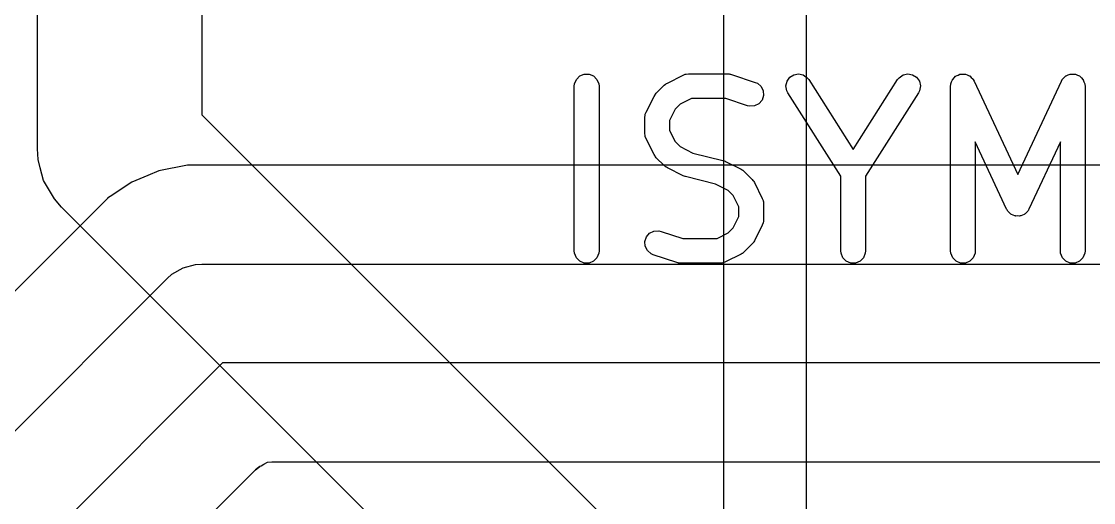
# Model space of a CAD drawing. Header units: inches. Extents: x 1.3 to 5.24, y -7.03 to -1.12.
# Drawn here: x 1.6891 to 1.9455, y -3.9232 to -3.8081 of the extents above; entities that cross this region are included whole.
import ezdxf

# ---------------------------------------------------------------- set-up
doc = ezdxf.new("R2010")
doc.units = ezdxf.units.IN
doc.header["$MEASUREMENT"] = 0
for name, color, linetype, true_color in [('F.Cu', 13, 'CONTINUOUS', 0xc83434), ('F.Silkscreen', 41, 'CONTINUOUS', 0xf2eda1), ('In1.Cu', 91, 'CONTINUOUS', 0x7fc87f), ('In2.Cu', 33, 'CONTINUOUS', 0xce7d2c)]:
    doc.layers.add(name, color=color, linetype=linetype, true_color=true_color)

msp = doc.modelspace()

# ---------------------------------------------------------------- linework, layer by layer
at = {"layer": 'F.Cu', "linetype": 'CONTINUOUS'}
for p, q in [((1.72879, -3.8425), (1.72194, -3.84386)), ((1.95138, -3.8425), (1.72879, -3.8425)), ((1.71936, -3.84493), (1.71549, -3.84653)), ((1.72194, -3.84386), (1.71936, -3.84493)), ((1.71936, -3.84493), (1.71936, -3.84493)), ((1.72194, -3.84386), (1.72194, -3.84386)), ((1.72194, -3.84386), (1.72194, -3.84386)), ((1.72194, -3.84386), (1.72194, -3.84386)), ((1.72194, -3.84386), (1.72194, -3.84386)), ((1.72194, -3.84386), (1.72194, -3.84386)), ((1.72194, -3.84386), (1.72194, -3.84386)), ((1.71549, -3.84653), (1.7103, -3.85)), ((1.71549, -3.84653), (1.71549, -3.84653)), ((1.70968, -3.85042), (1.56204, -3.99805)), ((1.7103, -3.85001), (1.70968, -3.85041)), ((1.70968, -3.85041), (1.70968, -3.85041)), ((1.70968, -3.85041), (1.70968, -3.85042)), ((1.7103, -3.85), (1.7103, -3.85001)), ((1.72776, -3.86704), (1.73074, -3.86624)), ((1.73074, -3.86624), (1.73228, -3.86614)), ((1.73228, -3.86614), (1.96361, -3.86614)), ((1.72393, -3.8696), (1.72509, -3.86858)), ((1.72509, -3.86858), (1.72776, -3.86704)), ((1.56991, -4.02362), (1.72393, -3.8696)), ((1.73718, -3.88976), (1.58315, -4.04378)), ((1.9685, -3.88976), (1.73718, -3.88976)), ((1.73124, -3.92913), (1.74504, -3.91533)), ((1.74504, -3.91533), (1.74615, -3.9145)), ((1.74615, -3.9145), (1.74504, -3.91533)), ((1.74504, -3.91533), (1.74554, -3.91484)), ((1.74554, -3.91484), (1.74615, -3.9145)), ((1.74615, -3.9145), (1.74618, -3.91448)), ((1.74618, -3.91448), (1.74643, -3.91435)), ((1.74643, -3.91435), (1.74706, -3.914)), ((1.74706, -3.914), (1.74795, -3.91352)), ((1.74795, -3.91352), (1.74899, -3.91341)), ((1.74899, -3.91341), (1.7494, -3.91341)), ((1.7494, -3.91341), (1.972, -3.91341))]:
    msp.add_line(p, q, dxfattribs=at)
at = {"layer": 'F.Silkscreen', "linetype": 'CONTINUOUS'}
for p, q in [((1.82133, -3.82361), (1.82139, -3.82304)), ((1.82139, -3.82304), (1.82183, -3.82197)), ((1.82183, -3.82197), (1.82264, -3.82116)), ((1.82264, -3.82116), (1.82371, -3.82072)), ((1.82371, -3.82072), (1.82486, -3.82072)), ((1.82486, -3.82072), (1.82592, -3.82116)), ((1.82592, -3.82116), (1.82674, -3.82197)), ((1.82674, -3.82197), (1.82718, -3.82304)), ((1.82718, -3.82304), (1.82724, -3.82361)), ((1.84304, -3.82322), (1.84309, -3.82316)), ((1.84309, -3.82316), (1.84318, -3.8231)), ((1.84318, -3.8231), (1.84326, -3.82303)), ((1.84326, -3.82303), (1.84334, -3.823)), ((1.84334, -3.823), (1.84358, -3.82285)), ((1.84358, -3.82285), (1.84733, -3.82097)), ((1.84733, -3.82097), (1.84787, -3.82077)), ((1.84787, -3.82077), (1.84798, -3.82076)), ((1.84798, -3.82076), (1.84808, -3.82072)), ((1.84808, -3.82072), (1.84865, -3.82066)), ((1.84865, -3.82066), (1.85803, -3.82066)), ((1.85803, -3.82066), (1.85832, -3.82069)), ((1.85832, -3.82069), (1.8584, -3.82069)), ((1.8584, -3.82069), (1.8585, -3.82071)), ((1.8585, -3.82071), (1.8586, -3.82072)), ((1.8586, -3.82072), (1.85868, -3.82075)), ((1.85868, -3.82075), (1.85896, -3.82081)), ((1.85896, -3.82081), (1.86459, -3.82269)), ((1.86459, -3.82269), (1.86511, -3.82292)), ((1.86511, -3.82292), (1.86599, -3.82368)), ((1.87195, -3.82355), (1.8722, -3.82242)), ((1.8722, -3.82242), (1.87286, -3.82148)), ((1.87286, -3.82148), (1.87383, -3.82086)), ((1.87383, -3.82086), (1.87497, -3.82066)), ((1.87497, -3.82066), (1.87609, -3.82091)), ((1.87609, -3.82091), (1.87704, -3.82157)), ((1.87704, -3.82157), (1.87739, -3.82203)), ((1.87739, -3.82203), (1.88802, -3.83874)), ((1.88802, -3.83874), (1.89866, -3.82203)), ((1.89866, -3.82203), (1.89901, -3.82157)), ((1.89901, -3.82157), (1.89996, -3.82091)), ((1.89996, -3.82091), (1.90108, -3.82066)), ((1.90108, -3.82066), (1.90222, -3.82086)), ((1.90222, -3.82086), (1.90319, -3.82148)), ((1.90319, -3.82148), (1.90385, -3.82242)), ((1.90385, -3.82242), (1.9041, -3.82355)), ((1.91135, -3.82317), (1.91137, -3.82313)), ((1.91137, -3.82313), (1.91138, -3.82304)), ((1.91138, -3.82304), (1.91157, -3.82257)), ((1.91157, -3.82257), (1.91175, -3.82208)), ((1.91175, -3.82208), (1.91179, -3.82204)), ((1.91179, -3.82204), (1.91182, -3.82197)), ((1.91182, -3.82197), (1.91218, -3.82161)), ((1.91218, -3.82161), (1.91252, -3.82123)), ((1.91252, -3.82123), (1.91258, -3.82121)), ((1.91258, -3.82121), (1.91263, -3.82116)), ((1.91263, -3.82116), (1.9131, -3.82096)), ((1.9131, -3.82096), (1.91357, -3.82075)), ((1.91357, -3.82075), (1.91363, -3.82074)), ((1.91363, -3.82074), (1.9137, -3.82072)), ((1.9137, -3.82072), (1.91421, -3.82072)), ((1.91421, -3.82072), (1.91472, -3.8207)), ((1.91472, -3.8207), (1.91478, -3.82072)), ((1.91478, -3.82072), (1.91485, -3.82072)), ((1.91485, -3.82072), (1.91532, -3.82091)), ((1.91532, -3.82091), (1.9158, -3.82109)), ((1.9158, -3.82109), (1.91585, -3.82113)), ((1.91585, -3.82113), (1.91591, -3.82116)), ((1.91591, -3.82116), (1.91627, -3.82152)), ((1.91627, -3.82152), (1.91665, -3.82187)), ((1.91665, -3.82187), (1.9167, -3.82195)), ((1.9167, -3.82195), (1.91673, -3.82197)), ((1.91673, -3.82197), (1.91675, -3.82204)), ((1.91675, -3.82204), (1.91695, -3.82237)), ((1.91695, -3.82237), (1.92739, -3.84475)), ((1.92739, -3.84475), (1.93784, -3.82237)), ((1.93784, -3.82237), (1.93804, -3.82204)), ((1.93804, -3.82204), (1.93806, -3.82197)), ((1.93806, -3.82197), (1.93809, -3.82195)), ((1.93809, -3.82195), (1.93814, -3.82187)), ((1.93814, -3.82187), (1.93852, -3.82152)), ((1.93852, -3.82152), (1.93888, -3.82116)), ((1.93888, -3.82116), (1.93894, -3.82113)), ((1.93894, -3.82113), (1.93899, -3.82109)), ((1.93899, -3.82109), (1.93947, -3.82091)), ((1.93947, -3.82091), (1.93994, -3.82072)), ((1.93994, -3.82072), (1.94001, -3.82072)), ((1.94001, -3.82072), (1.94007, -3.8207)), ((1.94007, -3.8207), (1.94058, -3.82072)), ((1.94058, -3.82072), (1.94109, -3.82072)), ((1.94109, -3.82072), (1.94115, -3.82074)), ((1.94115, -3.82074), (1.94122, -3.82075)), ((1.94122, -3.82075), (1.94169, -3.82096)), ((1.94169, -3.82096), (1.94216, -3.82116)), ((1.94216, -3.82116), (1.94221, -3.82121)), ((1.94221, -3.82121), (1.94226, -3.82123)), ((1.94226, -3.82123), (1.94261, -3.82161)), ((1.94261, -3.82161), (1.94297, -3.82197)), ((1.94297, -3.82197), (1.943, -3.82204)), ((1.943, -3.82204), (1.94304, -3.82208)), ((1.94304, -3.82208), (1.94322, -3.82257)), ((1.94322, -3.82257), (1.94341, -3.82304)), ((1.94341, -3.82304), (1.94342, -3.82313)), ((1.94342, -3.82313), (1.94344, -3.82317)), ((1.82133, -3.86299), (1.82133, -3.82361)), ((1.82724, -3.82361), (1.82724, -3.86299)), ((1.84055, -3.8258), (1.84058, -3.82572)), ((1.84058, -3.82572), (1.84064, -3.82564)), ((1.84064, -3.82564), (1.8407, -3.82555)), ((1.8407, -3.82555), (1.84076, -3.8255)), ((1.84076, -3.8255), (1.84094, -3.82528)), ((1.84094, -3.82528), (1.84282, -3.8234)), ((1.84282, -3.8234), (1.84304, -3.82322)), ((1.86599, -3.82368), (1.8665, -3.82471)), ((1.8665, -3.82471), (1.86658, -3.82586)), ((1.87215, -3.82468), (1.87195, -3.82355)), ((1.87241, -3.8252), (1.87215, -3.82468)), ((1.88507, -3.8451), (1.87241, -3.8252)), ((1.90364, -3.8252), (1.89098, -3.8451)), ((1.9039, -3.82468), (1.90364, -3.8252)), ((1.9041, -3.82355), (1.9039, -3.82468)), ((1.91132, -3.82361), (1.91136, -3.82324)), ((1.91132, -3.86299), (1.91132, -3.82361)), ((1.91136, -3.82324), (1.91135, -3.82317)), ((1.94344, -3.82317), (1.94343, -3.82324)), ((1.94343, -3.82324), (1.94347, -3.82361)), ((1.94347, -3.82361), (1.94347, -3.86299)), ((1.83851, -3.82979), (1.84039, -3.82604)), ((1.84039, -3.82604), (1.84055, -3.8258)), ((1.84665, -3.82792), (1.84546, -3.82911)), ((1.84935, -3.82657), (1.84665, -3.82792)), ((1.85755, -3.82657), (1.84935, -3.82657)), ((1.86272, -3.82829), (1.85755, -3.82657)), ((1.86546, -3.82782), (1.86443, -3.82834)), ((1.86622, -3.82695), (1.86546, -3.82782)), ((1.86658, -3.82586), (1.86622, -3.82695)), ((1.8382, -3.83111), (1.83826, -3.83054)), ((1.83826, -3.83054), (1.8383, -3.83044)), ((1.8383, -3.83044), (1.83831, -3.83033)), ((1.83831, -3.83033), (1.83851, -3.82979)), ((1.84546, -3.82911), (1.84411, -3.83181)), ((1.86328, -3.82842), (1.86272, -3.82829)), ((1.86443, -3.82834), (1.86328, -3.82842)), ((1.8382, -3.83486), (1.8382, -3.83111)), ((1.84411, -3.83181), (1.84411, -3.83417)), ((1.83826, -3.83544), (1.8382, -3.83486)), ((1.8383, -3.83554), (1.83826, -3.83544)), ((1.83831, -3.83564), (1.8383, -3.83554)), ((1.83851, -3.83618), (1.83831, -3.83564)), ((1.84411, -3.83417), (1.84546, -3.83686)), ((1.84039, -3.83993), (1.83851, -3.83618)), ((1.84546, -3.83686), (1.84665, -3.83806)), ((1.84665, -3.83806), (1.84969, -3.83958)), ((1.92472, -3.85299), (1.91722, -3.83692)), ((1.91722, -3.83692), (1.91722, -3.86299)), ((1.93757, -3.83692), (1.93007, -3.85299)), ((1.93757, -3.86299), (1.93757, -3.83692)), ((1.84055, -3.84018), (1.84039, -3.83993)), ((1.84058, -3.84025), (1.84055, -3.84018)), ((1.84064, -3.84033), (1.84058, -3.84025)), ((1.8407, -3.84042), (1.84064, -3.84033)), ((1.84076, -3.84047), (1.8407, -3.84042)), ((1.84094, -3.8407), (1.84076, -3.84047)), ((1.84282, -3.84258), (1.84094, -3.8407)), ((1.84969, -3.83958), (1.85687, -3.84137)), ((1.84304, -3.84276), (1.84282, -3.84258)), ((1.84309, -3.84282), (1.84304, -3.84276)), ((1.84318, -3.84288), (1.84309, -3.84282)), ((1.84326, -3.84294), (1.84318, -3.84288)), ((1.84334, -3.84297), (1.84326, -3.84294)), ((1.84358, -3.84313), (1.84334, -3.84297)), ((1.84733, -3.845), (1.84358, -3.84313)), ((1.85687, -3.84137), (1.85691, -3.84139)), ((1.85691, -3.84139), (1.85693, -3.84139)), ((1.85693, -3.84139), (1.85717, -3.84148)), ((1.85717, -3.84148), (1.85741, -3.84157)), ((1.85741, -3.84157), (1.85743, -3.84158)), ((1.85743, -3.84158), (1.85747, -3.8416)), ((1.85747, -3.8416), (1.86122, -3.84347)), ((1.86122, -3.84347), (1.86147, -3.84363)), ((1.86147, -3.84363), (1.86154, -3.84366)), ((1.86154, -3.84366), (1.86162, -3.84372)), ((1.84738, -3.84502), (1.84733, -3.845)), ((1.84739, -3.84503), (1.84738, -3.84502)), ((1.84763, -3.84512), (1.84739, -3.84503)), ((1.84787, -3.84521), (1.84763, -3.84512)), ((1.8479, -3.84521), (1.84787, -3.84521)), ((1.84794, -3.84523), (1.8479, -3.84521)), ((1.85512, -3.84702), (1.84794, -3.84523)), ((1.86162, -3.84372), (1.86171, -3.84378)), ((1.86171, -3.84378), (1.86176, -3.84384)), ((1.86176, -3.84384), (1.86199, -3.84402)), ((1.86199, -3.84402), (1.86387, -3.8459)), ((1.86387, -3.8459), (1.86405, -3.84613)), ((1.86405, -3.84613), (1.86411, -3.84618)), ((1.86411, -3.84618), (1.86417, -3.84627)), ((1.88507, -3.86299), (1.88507, -3.8451)), ((1.89098, -3.8451), (1.89098, -3.86299)), ((1.85815, -3.84854), (1.85512, -3.84702)), ((1.85935, -3.84974), (1.85815, -3.84854)), ((1.86417, -3.84627), (1.86423, -3.84635)), ((1.86423, -3.84635), (1.86426, -3.84642)), ((1.86426, -3.84642), (1.86442, -3.84667)), ((1.86442, -3.84667), (1.86629, -3.85042)), ((1.8607, -3.85243), (1.85935, -3.84974)), ((1.86629, -3.85042), (1.8665, -3.85096)), ((1.8665, -3.85096), (1.86651, -3.85106)), ((1.86651, -3.85106), (1.86655, -3.85116)), ((1.86655, -3.85116), (1.86661, -3.85174)), ((1.8607, -3.85479), (1.8607, -3.85243)), ((1.86661, -3.85174), (1.86661, -3.85549)), ((1.92484, -3.8532), (1.92472, -3.85299)), ((1.92487, -3.85327), (1.92484, -3.8532)), ((1.92492, -3.85332), (1.92487, -3.85327)), ((1.92501, -3.85348), (1.92492, -3.85332)), ((1.92535, -3.85379), (1.92501, -3.85348)), ((1.92565, -3.85412), (1.92535, -3.85379)), ((1.92944, -3.85379), (1.92914, -3.85412)), ((1.92978, -3.85348), (1.92944, -3.85379)), ((1.92987, -3.85332), (1.92978, -3.85348)), ((1.92992, -3.85327), (1.92987, -3.85332)), ((1.92995, -3.8532), (1.92992, -3.85327)), ((1.93007, -3.85299), (1.92995, -3.8532)), ((1.85935, -3.85749), (1.8607, -3.85479)), ((1.8665, -3.85627), (1.86629, -3.85681)), ((1.86651, -3.85616), (1.8665, -3.85627)), ((1.86655, -3.85606), (1.86651, -3.85616)), ((1.86661, -3.85549), (1.86655, -3.85606)), ((1.92577, -3.85417), (1.92565, -3.85412)), ((1.92586, -3.85426), (1.92577, -3.85417)), ((1.92629, -3.85441), (1.92586, -3.85426)), ((1.92669, -3.8546), (1.92629, -3.85441)), ((1.92682, -3.85461), (1.92669, -3.8546)), ((1.92695, -3.85465), (1.92682, -3.85461)), ((1.92739, -3.85464), (1.92695, -3.85465)), ((1.92784, -3.85465), (1.92739, -3.85464)), ((1.92797, -3.85461), (1.92784, -3.85465)), ((1.9281, -3.8546), (1.92797, -3.85461)), ((1.9285, -3.85441), (1.9281, -3.8546)), ((1.92893, -3.85426), (1.9285, -3.85441)), ((1.92902, -3.85417), (1.92893, -3.85426)), ((1.92914, -3.85412), (1.92902, -3.85417)), ((1.83859, -3.85965), (1.83935, -3.85878)), ((1.83935, -3.85878), (1.84038, -3.85826)), ((1.84038, -3.85826), (1.84152, -3.85818)), ((1.84152, -3.85818), (1.84209, -3.85831)), ((1.84209, -3.85831), (1.84726, -3.86003)), ((1.85546, -3.86003), (1.85815, -3.85868)), ((1.85815, -3.85868), (1.85935, -3.85749)), ((1.86629, -3.85681), (1.86442, -3.86056)), ((1.83823, -3.86074), (1.83859, -3.85965)), ((1.83831, -3.86189), (1.83823, -3.86074)), ((1.84726, -3.86003), (1.85546, -3.86003)), ((1.86387, -3.86132), (1.86199, -3.8632)), ((1.86405, -3.8611), (1.86387, -3.86132)), ((1.86411, -3.86105), (1.86405, -3.8611)), ((1.86417, -3.86096), (1.86411, -3.86105)), ((1.86423, -3.86088), (1.86417, -3.86096)), ((1.86426, -3.8608), (1.86423, -3.86088)), ((1.86442, -3.86056), (1.86426, -3.8608)), ((1.82139, -3.86356), (1.82133, -3.86299)), ((1.82183, -3.86463), (1.82139, -3.86356)), ((1.82718, -3.86356), (1.82674, -3.86463)), ((1.82724, -3.86299), (1.82718, -3.86356)), ((1.83882, -3.86292), (1.83831, -3.86189)), ((1.83969, -3.86368), (1.83882, -3.86292)), ((1.84022, -3.86391), (1.83969, -3.86368)), ((1.84585, -3.86579), (1.84022, -3.86391)), ((1.86122, -3.86375), (1.85747, -3.86563)), ((1.86147, -3.8636), (1.86122, -3.86375)), ((1.86154, -3.86357), (1.86147, -3.8636)), ((1.86162, -3.8635), (1.86154, -3.86357)), ((1.86171, -3.86344), (1.86162, -3.8635)), ((1.86176, -3.86338), (1.86171, -3.86344)), ((1.86199, -3.8632), (1.86176, -3.86338)), ((1.88513, -3.86356), (1.88507, -3.86299)), ((1.88557, -3.86463), (1.88513, -3.86356)), ((1.89092, -3.86356), (1.89048, -3.86463)), ((1.89098, -3.86299), (1.89092, -3.86356)), ((1.91138, -3.86356), (1.91132, -3.86299)), ((1.91182, -3.86463), (1.91138, -3.86356)), ((1.91717, -3.86356), (1.91673, -3.86463)), ((1.91722, -3.86299), (1.91717, -3.86356)), ((1.93762, -3.86356), (1.93757, -3.86299)), ((1.93806, -3.86463), (1.93762, -3.86356)), ((1.94341, -3.86356), (1.94297, -3.86463)), ((1.94347, -3.86299), (1.94341, -3.86356)), ((1.82264, -3.86544), (1.82183, -3.86463)), ((1.82371, -3.86588), (1.82264, -3.86544)), ((1.82486, -3.86588), (1.82371, -3.86588)), ((1.82592, -3.86544), (1.82486, -3.86588)), ((1.82674, -3.86463), (1.82592, -3.86544)), ((1.84613, -3.86585), (1.84585, -3.86579)), ((1.8462, -3.86588), (1.84613, -3.86585)), ((1.84631, -3.86589), (1.8462, -3.86588)), ((1.84641, -3.86591), (1.84631, -3.86589)), ((1.84649, -3.86591), (1.84641, -3.86591)), ((1.84678, -3.86594), (1.84649, -3.86591)), ((1.85615, -3.86594), (1.84678, -3.86594)), ((1.85673, -3.86588), (1.85615, -3.86594)), ((1.85683, -3.86584), (1.85673, -3.86588)), ((1.85693, -3.86583), (1.85683, -3.86584)), ((1.85747, -3.86563), (1.85693, -3.86583)), ((1.88638, -3.86544), (1.88557, -3.86463)), ((1.88745, -3.86588), (1.88638, -3.86544)), ((1.8886, -3.86588), (1.88745, -3.86588)), ((1.88967, -3.86544), (1.8886, -3.86588)), ((1.89048, -3.86463), (1.88967, -3.86544)), ((1.91263, -3.86544), (1.91182, -3.86463)), ((1.9137, -3.86588), (1.91263, -3.86544)), ((1.91485, -3.86588), (1.9137, -3.86588)), ((1.91591, -3.86544), (1.91485, -3.86588)), ((1.91673, -3.86463), (1.91591, -3.86544)), ((1.93888, -3.86544), (1.93806, -3.86463)), ((1.93994, -3.86588), (1.93888, -3.86544)), ((1.94109, -3.86588), (1.93994, -3.86588)), ((1.94216, -3.86544), (1.94109, -3.86588)), ((1.94297, -3.86463), (1.94216, -3.86544))]:
    msp.add_line(p, q, dxfattribs=at)
at = {"layer": 'In1.Cu', "linetype": 'CONTINUOUS'}
for p, q in [((1.73228, -3.51417), (1.73228, -3.83043)), ((1.69291, -3.83858), (1.69291, -3.52233)), ((1.73228, -3.83043), (1.87823, -3.97638)), ((1.69308, -3.84115), (1.69291, -3.83858)), ((1.6936, -3.8431), (1.69308, -3.84115)), ((1.69308, -3.84115), (1.69308, -3.84115)), ((1.69441, -3.84612), (1.6936, -3.8431)), ((1.69698, -3.85057), (1.69441, -3.84612)), ((1.69868, -3.8525), (1.69698, -3.85057)), ((1.69698, -3.85057), (1.69698, -3.85057)), ((1.85616, -4.00998), (1.69868, -3.8525))]:
    msp.add_line(p, q, dxfattribs=at)
at = {"layer": 'In2.Cu', "linetype": 'CONTINUOUS'}
for p, q in [((1.85709, -4.27905), (1.85709, -3.77855)), ((1.87677, -3.78063), (1.87677, -4.27905))]:
    msp.add_line(p, q, dxfattribs=at)

doc.saveas('drawing.dxf')
